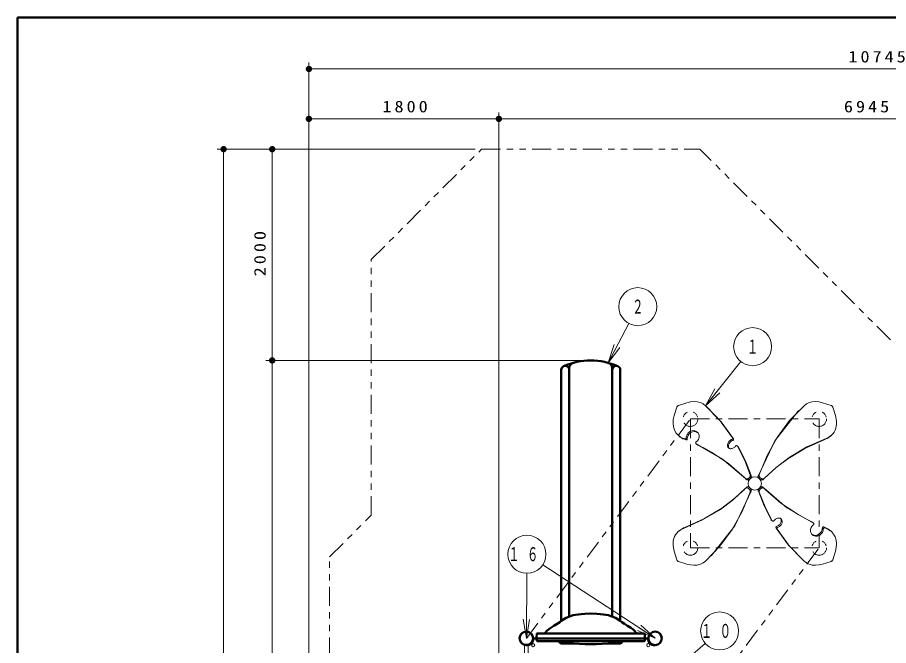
# Model space of a CAD drawing. Units: millimetres on the paper, scale 1:60. Extents: x -385 to 0, y -594 to 267.
# Drawn here: x -385 to -247.4, y 167.9 to 267 of the extents above; entities that cross this region are included whole.
import ezdxf
from ezdxf.enums import TextEntityAlignment as Align

# ---------------------------------------------------------------- set-up
doc = ezdxf.new("R2010")
doc.units = ezdxf.units.MM
doc.linetypes.add('USER2', pattern=[6, 3, -1, 1, -1])
doc.linetypes.add('USER3', pattern=[8, 3, -1, 1, -1, 1, -1])
doc.layers.add('LY_1', color=7, linetype='Continuous', lineweight=13)
doc.styles.add('ＭＳ ゴシック', font='')
doc.styles.get('ＭＳ ゴシック').set_extended_font_data('MS Gothic')

# ---------------------------------------------------------------- blocks, each defined once
blk = doc.blocks.new('filled_dot')
at = {"color": 0, "linetype": 'Continuous', "lineweight": -2, "const_width": 1.25}
blk.add_lwpolyline([(-0.625, 0, 1), (0.625, 0, 1)], format="xyb", close=True, dxfattribs=at)

msp = doc.modelspace()

# ---------------------------------------------------------------- linework, layer by layer
at = {"layer": 'LY_1', "lineweight": 50}
for p, q in [((0, 267), (-385, 267)), ((-385, 267), (-385, 0))]:
    msp.add_line(p, q, dxfattribs=at)
at = {"layer": 'LY_1'}
for p, q in [((-338.971, 155.888), (-338.971, 259.867)), ((-338.971, 258.867), (-159.887, 258.867)), ((-338.971, 155.888), (-338.971, 251.993)), ((-308.971, 139.546), (-308.971, 251.993)), ((-308.971, 139.546), (-308.971, 251.993)), ((-338.971, 250.993), (-308.971, 250.993)), ((-308.971, 250.993), (-193.221, 250.993)), ((-312.707, 246.21), (-353.443, 246.21)), ((-352.443, 36.306), (-352.443, 246.21)), ((-344.771, 212.876), (-344.771, 246.21)), ((-291.704, 212.51), (-288.439, 218.708)), ((-291.704, 212.51), (-290.748, 215.397)), ((-291.704, 212.51), (-290.306, 215.164)), ((-289.863, 214.931), (-291.704, 212.51)), ((-295.465, 212.876), (-345.771, 212.876)), ((-344.771, 66.306), (-344.771, 212.876)), ((-276.338, 205.741), (-270.772, 212.708)), ((-276.338, 205.741), (-274.856, 208.397)), ((-276.338, 205.741), (-274.465, 208.085)), ((-274.075, 207.773), (-276.338, 205.741)), ((-280.878, 205.513), (-281.294, 204.178)), ((-280.604, 205.786), (-279.269, 206.202)), ((-261.591, 204.975), (-261.742, 204.823)), ((-256.524, 205.786), (-257.859, 206.202)), ((-256.251, 205.513), (-255.835, 204.178)), ((-280.612, 201.023), (-280.764, 201.175)), ((-256.516, 201.023), (-256.365, 201.175)), ((-277.707, 199.615), (-277.858, 199.766)), ((-271.173, 199.248), (-271.325, 199.4)), ((-269.903, 194.104), (-270.054, 194.255)), ((-267.224, 192.84), (-267.027, 192.639)), ((-265.955, 187.697), (-265.804, 187.546)), ((-259.422, 187.331), (-259.27, 187.179)), ((-280.612, 185.922), (-280.764, 185.771)), ((-256.516, 185.922), (-256.365, 185.771)), ((-280.878, 181.433), (-281.294, 182.768)), ((-275.538, 181.971), (-275.386, 182.122)), ((-256.251, 181.433), (-255.835, 182.768)), ((-284.304, 169.031), (-302.034, 180.65)), ((-280.604, 181.159), (-279.269, 180.743)), ((-256.524, 181.159), (-257.859, 180.743)), ((-304.637, 169.031), (-304.564, 179.294)), ((-304.637, 169.031), (-305.116, 172.034)), ((-304.637, 169.031), (-304.616, 172.03)), ((-304.116, 172.027), (-304.637, 169.031)), ((-284.304, 169.031), (-286.813, 170.675)), ((-286.539, 171.093), (-284.304, 169.031)), ((-284.304, 169.031), (-287.087, 170.257)), ((-303.566, 169.031), (-303.008, 169.031)), ((-285.923, 169.031), (-285.363, 169.031)), ((-283.553, 162.085), (-276.386, 168.236))]:
    msp.add_line(p, q, dxfattribs=at)
at = {"layer": 'LY_1', "linetype": 'USER3'}
for p, q in [((-329.121, 228.796), (-311.707, 246.21)), ((-311.707, 246.21), (-277.222, 246.21)), ((-247.152, 216.14), (-277.222, 246.21)), ((-329.121, 188.47), (-329.121, 228.796)), ((-304.637, 169.017), (-278.731, 203.639)), ((-335.696, 181.895), (-329.121, 188.47)), ((-284.303, 148.684), (-258.397, 183.306)), ((-335.696, 158.163), (-335.696, 181.895))]:
    msp.add_line(p, q, dxfattribs=at)
at = {"layer": 'LY_1', "color": 140, "lineweight": 50}
for p, q in [((-299.121, 171.771), (-299.121, 211.392)), ((-297.851, 172.479), (-297.851, 211.693)), ((-291.078, 172.479), (-291.078, 211.693)), ((-289.808, 211.392), (-289.808, 171.771)), ((-286.014, 169.805), (-302.915, 169.805)), ((-303.496, 169.006), (-285.445, 169.006)), ((-302.92, 168.593), (-286.012, 168.593))]:
    msp.add_line(p, q, dxfattribs=at)
at = {"layer": 'LY_1', "linetype": 'USER2'}
for p, q in [((-278.731, 203.639), (-258.398, 203.639)), ((-278.731, 203.639), (-278.731, 183.306)), ((-258.398, 203.639), (-258.398, 183.306)), ((-278.731, 183.306), (-258.398, 183.306))]:
    msp.add_line(p, q, dxfattribs=at)
at = {"layer": 'LY_1'}
for points in [[(-279.269, 206.202), (-278.71, 206.336), (-278.163, 206.385), (-277.64, 206.348), (-277.155, 206.226), (-276.717, 206.022), (-276.338, 205.741)], [(-257.859, 206.202), (-258.418, 206.336), (-258.965, 206.385), (-259.488, 206.348), (-259.974, 206.226), (-260.411, 206.022), (-260.791, 205.741)], [(-280.773, 205.682), (-280.807, 205.643), (-280.837, 205.602), (-280.86, 205.558), (-280.878, 205.513)], [(-280.773, 205.682), (-280.735, 205.716), (-280.693, 205.745), (-280.649, 205.769), (-280.604, 205.786)], [(-276.338, 205.741), (-274.049, 203.351), (-272.08, 200.67)], [(-276.186, 205.589), (-273.898, 203.199), (-271.929, 200.518)], [(-260.791, 205.741), (-263.056, 203.379), (-265.008, 200.732), (-266.592, 197.904), (-267.849, 194.854)], [(-256.355, 205.682), (-256.394, 205.716), (-256.435, 205.745), (-256.479, 205.769), (-256.524, 205.786)], [(-256.355, 205.682), (-256.321, 205.643), (-256.292, 205.602), (-256.268, 205.558), (-256.251, 205.513)], [(-280.666, 201.082), (-281.006, 201.461), (-281.258, 201.912), (-281.417, 202.424), (-281.476, 202.983), (-281.435, 203.573), (-281.294, 204.178)], [(-261.742, 204.823), (-265.412, 200.181), (-268, 194.702)], [(-256.463, 201.082), (-256.236, 201.314), (-256.044, 201.578), (-255.889, 201.87), (-255.771, 202.187), (-255.693, 202.525), (-255.656, 202.882), (-255.659, 203.252), (-255.703, 203.632), (-255.759, 203.904), (-255.835, 204.178)], [(-280.612, 201.023), (-280.564, 200.976), (-280.514, 200.931)], [(-279.384, 200.656), (-279.376, 200.787), (-279.349, 200.922), (-279.302, 201.058), (-279.237, 201.191), (-279.156, 201.318), (-279.059, 201.438), (-278.949, 201.546), (-278.829, 201.642)], [(-279.232, 200.504), (-279.225, 200.636), (-279.197, 200.771), (-279.151, 200.906), (-279.086, 201.039), (-279.004, 201.167), (-278.907, 201.286), (-278.798, 201.395), (-278.677, 201.49)], [(-256.812, 200.775), (-256.658, 200.893), (-256.516, 201.023)], [(-279.836, 200.583), (-279.723, 200.54), (-279.61, 200.497)], [(-279.684, 200.431), (-279.571, 200.388), (-279.459, 200.345)], [(-277.68, 200.132), (-277.753, 200.076), (-277.829, 200.026)], [(-277.811, 199.733), (-273.644, 197.321), (-270.032, 194.236)], [(-270.205, 194.412), (-272.668, 196.562), (-275.4, 198.398), (-276.512, 199.015), (-277.659, 199.582)], [(-271.576, 199.382), (-271.653, 199.29), (-271.74, 199.205), (-271.835, 199.131), (-271.935, 199.068), (-272.039, 199.017), (-272.145, 198.98), (-272.251, 198.958), (-272.354, 198.95), (-272.453, 198.956), (-272.546, 198.978), (-272.631, 199.014), (-272.706, 199.063), (-272.77, 199.125), (-272.821, 199.199), (-272.859, 199.282), (-272.883, 199.374), (-272.892, 199.472), (-272.886, 199.575), (-272.865, 199.681), (-272.83, 199.787), (-272.782, 199.892), (-272.72, 199.993), (-272.648, 200.088), (-272.565, 200.176), (-272.473, 200.255), (-272.375, 200.323), (-272.273, 200.379), (-272.167, 200.422)], [(-272.016, 200.271), (-272.123, 200.227), (-272.227, 200.17), (-272.326, 200.1), (-272.419, 200.019), (-272.502, 199.929), (-272.575, 199.832), (-272.636, 199.729), (-272.684, 199.622), (-272.718, 199.515), (-272.736, 199.408), (-272.74, 199.304), (-272.728, 199.205), (-272.701, 199.113), (-272.66, 199.03)], [(-257.293, 200.583), (-260.329, 199.236), (-263.137, 197.563), (-265.204, 195.995), (-267.097, 194.236)], [(-257.495, 200.412), (-260.535, 199.057), (-263.345, 197.372), (-265.204, 195.97), (-266.923, 194.412)], [(-271.297, 199.364), (-270.195, 197.17), (-269.28, 194.854)], [(-271.146, 199.212), (-270.044, 197.019), (-269.128, 194.702)], [(-269.28, 194.854), (-269.266, 194.797), (-269.261, 194.735), (-269.267, 194.67), (-269.283, 194.604), (-269.308, 194.538), (-269.342, 194.474), (-269.384, 194.413), (-269.433, 194.356), (-269.489, 194.305), (-269.549, 194.261), (-269.613, 194.224), (-269.678, 194.197), (-269.745, 194.179), (-269.81, 194.171), (-269.872, 194.172), (-269.931, 194.184), (-269.985, 194.205), (-270.032, 194.236)], [(-269.903, 194.104), (-269.863, 194.071), (-269.817, 194.046), (-269.766, 194.029), (-269.71, 194.02), (-269.652, 194.019), (-269.591, 194.028), (-269.53, 194.044), (-269.469, 194.069), (-269.41, 194.101), (-269.353, 194.141), (-269.3, 194.186), (-269.252, 194.237), (-269.21, 194.292), (-269.174, 194.35), (-269.146, 194.411), (-269.126, 194.472), (-269.114, 194.533), (-269.11, 194.593), (-269.115, 194.65), (-269.128, 194.703)], [(-268, 194.703), (-268.014, 194.645), (-268.019, 194.584), (-268.013, 194.519), (-267.997, 194.453), (-267.972, 194.387), (-267.938, 194.322), (-267.896, 194.261), (-267.847, 194.204), (-267.791, 194.153), (-267.731, 194.109), (-267.667, 194.073), (-267.602, 194.045), (-267.536, 194.027), (-267.47, 194.019), (-267.408, 194.021), (-267.349, 194.032), (-267.295, 194.054), (-267.248, 194.084)], [(-267.849, 194.854), (-267.863, 194.797), (-267.867, 194.735), (-267.861, 194.67), (-267.846, 194.604), (-267.821, 194.538), (-267.787, 194.474), (-267.745, 194.413), (-267.695, 194.356), (-267.64, 194.305), (-267.58, 194.261), (-267.516, 194.224), (-267.45, 194.197), (-267.384, 194.179), (-267.319, 194.171), (-267.256, 194.172), (-267.197, 194.184), (-267.144, 194.205), (-267.097, 194.236)], [(-267.108, 194.227), (-267.178, 194.156), (-267.248, 194.084)], [(-279.836, 186.363), (-276.799, 187.709), (-273.992, 189.383), (-271.925, 190.95), (-270.032, 192.71)], [(-269.28, 192.091), (-269.266, 192.149), (-269.261, 192.211), (-269.267, 192.275), (-269.283, 192.341), (-269.308, 192.407), (-269.342, 192.472), (-269.384, 192.533), (-269.433, 192.59), (-269.489, 192.641), (-269.549, 192.685), (-269.613, 192.721), (-269.678, 192.749), (-269.745, 192.767), (-269.81, 192.775), (-269.872, 192.773), (-269.931, 192.762), (-269.985, 192.74), (-270.032, 192.71)], [(-270.02, 192.719), (-269.95, 192.79), (-269.88, 192.862)], [(-269.128, 192.243), (-269.114, 192.3), (-269.11, 192.362), (-269.116, 192.427), (-269.131, 192.493), (-269.156, 192.559), (-269.19, 192.623), (-269.232, 192.684), (-269.282, 192.741), (-269.337, 192.792), (-269.397, 192.837), (-269.461, 192.873), (-269.527, 192.9), (-269.593, 192.918), (-269.658, 192.927), (-269.721, 192.925), (-269.78, 192.913), (-269.833, 192.892), (-269.88, 192.862)], [(-267.224, 192.84), (-267.265, 192.874), (-267.313, 192.9), (-267.366, 192.918), (-267.423, 192.926), (-267.484, 192.926), (-267.547, 192.916), (-267.611, 192.897), (-267.674, 192.87), (-267.734, 192.834), (-267.792, 192.792), (-267.845, 192.743), (-267.893, 192.689), (-267.934, 192.63), (-267.968, 192.569), (-267.993, 192.505), (-268.01, 192.442), (-268.018, 192.379), (-268.017, 192.319), (-268.01, 192.28), (-268, 192.243)], [(-267.849, 192.091), (-267.863, 192.149), (-267.867, 192.211), (-267.861, 192.275), (-267.846, 192.341), (-267.821, 192.407), (-267.787, 192.472), (-267.745, 192.533), (-267.695, 192.59), (-267.64, 192.641), (-267.58, 192.685), (-267.516, 192.721), (-267.45, 192.749), (-267.384, 192.767), (-267.319, 192.775), (-267.256, 192.773), (-267.197, 192.762), (-267.144, 192.74), (-267.097, 192.71)], [(-259.318, 187.212), (-263.485, 189.625), (-267.097, 192.71)], [(-279.634, 186.533), (-276.593, 187.889), (-273.784, 189.573), (-271.925, 190.976), (-270.205, 192.533)], [(-276.338, 181.205), (-274.073, 183.567), (-272.12, 186.213), (-270.537, 189.041), (-269.28, 192.092)], [(-275.386, 182.122), (-271.717, 186.765), (-269.128, 192.243)], [(-265.983, 187.734), (-267.085, 189.927), (-268, 192.243)], [(-265.831, 187.582), (-266.933, 189.775), (-267.849, 192.092)], [(-266.923, 192.534), (-264.461, 190.384), (-261.728, 188.547), (-260.616, 187.931), (-259.469, 187.364)], [(-265.553, 187.563), (-265.475, 187.656), (-265.388, 187.74), (-265.294, 187.815), (-265.194, 187.878), (-265.09, 187.928), (-264.984, 187.965), (-264.878, 187.988), (-264.774, 187.996), (-264.675, 187.989), (-264.582, 187.968), (-264.497, 187.932), (-264.422, 187.882), (-264.358, 187.82), (-264.307, 187.747), (-264.269, 187.663), (-264.246, 187.572), (-264.237, 187.473), (-264.243, 187.37), (-264.263, 187.265), (-264.298, 187.158), (-264.347, 187.054), (-264.408, 186.953), (-264.481, 186.857), (-264.564, 186.769), (-264.655, 186.691), (-264.753, 186.623), (-264.856, 186.566), (-264.961, 186.524)], [(-265.113, 186.675), (-265.006, 186.719), (-264.902, 186.776), (-264.802, 186.846), (-264.71, 186.926), (-264.626, 187.016), (-264.553, 187.114), (-264.492, 187.217), (-264.445, 187.323), (-264.411, 187.431), (-264.392, 187.538), (-264.389, 187.642), (-264.4, 187.741), (-264.427, 187.833), (-264.469, 187.915)], [(-280.666, 185.863), (-280.892, 185.631), (-281.084, 185.368), (-281.24, 185.076), (-281.357, 184.759), (-281.435, 184.42), (-281.473, 184.064), (-281.469, 183.694), (-281.425, 183.314), (-281.369, 183.041), (-281.294, 182.768)], [(-280.317, 186.171), (-280.47, 186.053), (-280.612, 185.922)], [(-260.942, 181.356), (-263.231, 183.746), (-265.2, 186.427)], [(-260.791, 181.205), (-263.079, 183.595), (-265.048, 186.276)], [(-259.448, 186.814), (-259.375, 186.869), (-259.3, 186.92)], [(-257.896, 186.441), (-257.904, 186.31), (-257.931, 186.175), (-257.978, 186.04), (-258.043, 185.907), (-258.125, 185.779), (-258.221, 185.659), (-258.331, 185.551), (-258.451, 185.455)], [(-257.745, 186.29), (-257.752, 186.158), (-257.78, 186.023), (-257.826, 185.888), (-257.891, 185.755), (-257.973, 185.627), (-258.07, 185.508), (-258.179, 185.399), (-258.3, 185.304)], [(-257.444, 186.514), (-257.557, 186.557), (-257.67, 186.6)], [(-257.293, 186.363), (-257.406, 186.406), (-257.518, 186.449)], [(-256.516, 185.922), (-256.565, 185.969), (-256.614, 186.015)], [(-256.463, 185.863), (-256.123, 185.485), (-255.87, 185.033), (-255.712, 184.521), (-255.653, 183.963), (-255.694, 183.373), (-255.835, 182.768)], [(-280.773, 181.264), (-280.807, 181.302), (-280.837, 181.344), (-280.86, 181.388), (-280.878, 181.433)], [(-280.773, 181.264), (-280.735, 181.23), (-280.693, 181.2), (-280.649, 181.177), (-280.604, 181.159)], [(-279.269, 180.743), (-278.71, 180.61), (-278.163, 180.561), (-277.64, 180.598), (-277.155, 180.72), (-276.717, 180.924), (-276.338, 181.205)], [(-257.859, 180.743), (-258.418, 180.61), (-258.965, 180.561), (-259.488, 180.598), (-259.974, 180.72), (-260.411, 180.924), (-260.791, 181.205)], [(-256.355, 181.264), (-256.394, 181.23), (-256.435, 181.2), (-256.479, 181.177), (-256.524, 181.159)], [(-256.355, 181.264), (-256.321, 181.302), (-256.292, 181.344), (-256.268, 181.388), (-256.251, 181.433)]]:
    msp.add_lwpolyline(points, dxfattribs=at)
at = {"layer": 'LY_1', "color": 140, "lineweight": 50}
for points in [[(-287.083, 169.803), (-287.273, 169.896), (-287.546, 170.212), (-287.846, 170.469), (-288.143, 170.691), (-288.646, 170.995), (-289.137, 171.304), (-289.565, 171.578), (-289.815, 171.777), (-290.559, 172.249), (-290.989, 172.448), (-291.272, 172.548), (-291.677, 172.663), (-292.065, 172.745), (-292.502, 172.799), (-292.975, 172.85), (-293.527, 172.904), (-294.465, 172.951), (-295.403, 172.904), (-295.955, 172.85), (-296.427, 172.799), (-296.864, 172.745), (-297.253, 172.663), (-297.657, 172.548), (-297.94, 172.448), (-298.371, 172.249), (-299.114, 171.777), (-299.365, 171.578), (-299.793, 171.304), (-300.284, 170.995), (-300.787, 170.691), (-301.084, 170.469), (-301.383, 170.212), (-301.657, 169.896), (-301.846, 169.803)], [(-302.992, 169.716), (-303.013, 169.199), (-302.997, 168.68)], [(-285.937, 169.716), (-285.919, 169.199), (-285.933, 168.68)], [(-289.836, 168.238), (-291.721, 168.238), (-293.604, 168.121), (-294.465, 168.088), (-295.325, 168.121), (-297.211, 168.238), (-299.093, 168.238)]]:
    msp.add_lwpolyline(points, dxfattribs=at)
at = {"layer": 'LY_1'}
msp.add_lwpolyline([(-304.914, 168.097), (-304.363, 168.097), (-304.363, 162.043), (-304.363, 161.976), (-304.417, 161.855), (-304.499, 161.713), (-304.508, 161.699), (-304.518, 161.687), (-304.531, 161.679), (-304.545, 161.673), (-304.605, 161.663), (-304.667, 161.663), (-304.727, 161.673), (-304.745, 161.68), (-304.761, 161.691), (-304.774, 161.706), (-304.796, 161.742), (-304.828, 161.798), (-304.875, 161.885), (-304.918, 162.044), (-304.918, 162.223)], close=True, dxfattribs=at)
for centre, radius in [((-287.041, 221.362), 3), ((-268.899, 215.052), 3), ((-268.564, 193.473), 1.058), ((-304.543, 182.294), 3), ((-274.11, 170.19), 3), ((-304.638, 169.031), 1.058), ((-284.305, 169.031), 1.058), ((-303.559, 167.952), 0.246), ((-285.382, 167.952), 0.246)]:
    msp.add_circle(centre, radius, dxfattribs=at)
at = {"layer": 'LY_1', "linetype": 'USER3'}
for centre in [(-278.731, 203.639), (-258.398, 203.639), (-278.731, 183.306), (-258.398, 183.306)]:
    msp.add_circle(centre, 1.165, dxfattribs=at)
at = {"layer": 'LY_1', "color": 140, "lineweight": 50}
for centre in [(-304.637, 169.031), (-284.304, 169.031)]:
    msp.add_circle(centre, 1.058, dxfattribs=at)
for centre, radius, start, end in [((-298.486, 211.392), 0.635, 359.99995, 180.00005), ((-294.465, 202.293), 10.583, 66.15553, 113.84447), ((-297.005, 211.693), 0.847, 105.12166, 180), ((-291.925, 211.693), 0.847, 0, 74.87834), ((-290.443, 211.392), 0.635, 359.99995, 180.00005), ((-302.912, 169.724), 0.0807, 92.16564, 185.89088), ((-286.023, 169.719), 0.0859, 357.74321, 84.20027), ((-304.637, 169.031), 1.142, 271.25802, 358.74453), ((-302.915, 168.676), 0.0824, 177.02949, 266.42954), ((-299.095, 168.582), 0.344, 178.13952, 270.33268), ((-289.837, 168.587), 0.349, 270.15395, 0.98812), ((-286.015, 168.676), 0.0823, 271.83488, 3.00414), ((-284.304, 169.031), 1.142, 181.25547, 268.74709)]:
    msp.add_arc(centre, radius, start, end, dxfattribs=at)
at = {"layer": 'LY_1'}
for centre, radius, start, end in [((-278.904, 203.068), 2.654, 228.42356, 249.44814), ((-278.753, 202.917), 2.654, 228.42356, 249.44814), ((-278.28, 200.868), 0.949, 309.17446, 125.34131), ((-278.128, 200.716), 0.949, 51.48191, 125.34131), ((-258.224, 203.068), 2.654, 290.55186, 311.57644), ((-279.55, 200.652), 0.167, 248.96898, 1.08178), ((-279.399, 200.501), 0.167, 248.96898, 1.08178), ((-277.74, 199.884), 0.167, 122.02303, 245.01188), ((-277.589, 199.733), 0.167, 225, 245.01188), ((-272.221, 200.58), 0.167, 288.76343, 32.60119), ((-272.069, 200.428), 0.167, 288.76343, 32.60119), ((-258.568, 203.26), 3.044, 290.65864, 305.25047), ((-271.443, 199.282), 0.167, 29.29069, 143.06905), ((-271.291, 199.13), 0.167, 29.29069, 45), ((-265.837, 187.815), 0.167, 209.29069, 225), ((-265.686, 187.664), 0.167, 209.29069, 323.06905), ((-259.54, 187.213), 0.167, 45, 65.01188), ((-259.388, 187.061), 0.167, 302.02303, 65.01188), ((-278.904, 183.877), 2.654, 110.55186, 131.57644), ((-278.56, 183.685), 3.044, 110.65864, 125.25047), ((-265.059, 186.517), 0.167, 108.76343, 212.60119), ((-264.908, 186.366), 0.167, 108.76343, 212.60119), ((-258.849, 186.078), 0.949, 129.17445, 305.34131), ((-257.73, 186.445), 0.167, 68.96898, 181.08178), ((-257.578, 186.293), 0.167, 68.96898, 181.08178), ((-258.376, 184.029), 2.654, 48.42356, 69.44814), ((-258.224, 183.877), 2.654, 48.42356, 69.44814), ((-259, 186.229), 0.949, 231.48191, 305.34131), ((-304.625, 169.031), 1.23, 16.29553, 16.33133), ((-284.305, 169.031), 1.23, 163.66867, 163.70447)]:
    msp.add_arc(centre, radius, start, end, dxfattribs=at)

# ---------------------------------------------------------------- block references
at = {"layer": 'LY_1', "xscale": 0.4, "yscale": 0.4}
for p in [(-338.971, 258.867), (-338.971, 250.993), (-308.971, 250.993)]:
    msp.add_blockref('filled_dot', p, dxfattribs=at)
for p, rotation in [((-308.971, 250.993), 180), ((-352.443, 246.21), 270), ((-344.771, 246.21), 270), ((-344.771, 212.876), 270), ((-344.771, 212.876), 90)]:
    msp.add_blockref('filled_dot', p, dxfattribs=dict(at, rotation=rotation))

# ---------------------------------------------------------------- texts
at = {"layer": 'LY_1', "style": 'ＭＳ ゴシック', "width": 0.6}
for s, p in [('２', (-287.041, 221.362)), ('１', (-268.899, 215.052))]:
    msp.add_text(s, height=2.199, dxfattribs=at).set_placement(p, align=Align.MIDDLE_CENTER)
at = {"layer": 'LY_1', "style": 'ＭＳ ゴシック'}
for s, insert, char_height, attachment_point in [('\\T1.33;\\W1.15;10745', (-249.017, 259.867), 1.833, 8), ('\\T1.33;\\W1.15;1800', (-323.55, 251.993), 1.833, 8), ('\\T1.33;\\W1.15;6945', (-250.679, 251.993), 1.833, 8), ('\\T1.64;\\W0.6;１６', (-304.543, 182.294), 2.199, 5), ('\\T1.64;\\W0.6;１０', (-274.11, 170.19), 2.199, 5)]:
    msp.add_mtext(s, dxfattribs=dict(at, insert=insert, char_height=char_height, attachment_point=attachment_point))
at = {"layer": 'LY_1', "insert": (-345.771, 229.966), "char_height": 1.833, "attachment_point": 8, "rotation": 90, "style": 'ＭＳ ゴシック'}
msp.add_mtext('\\T1.33;\\W1.15;2000', dxfattribs=at)

doc.saveas('drawing.dxf')
